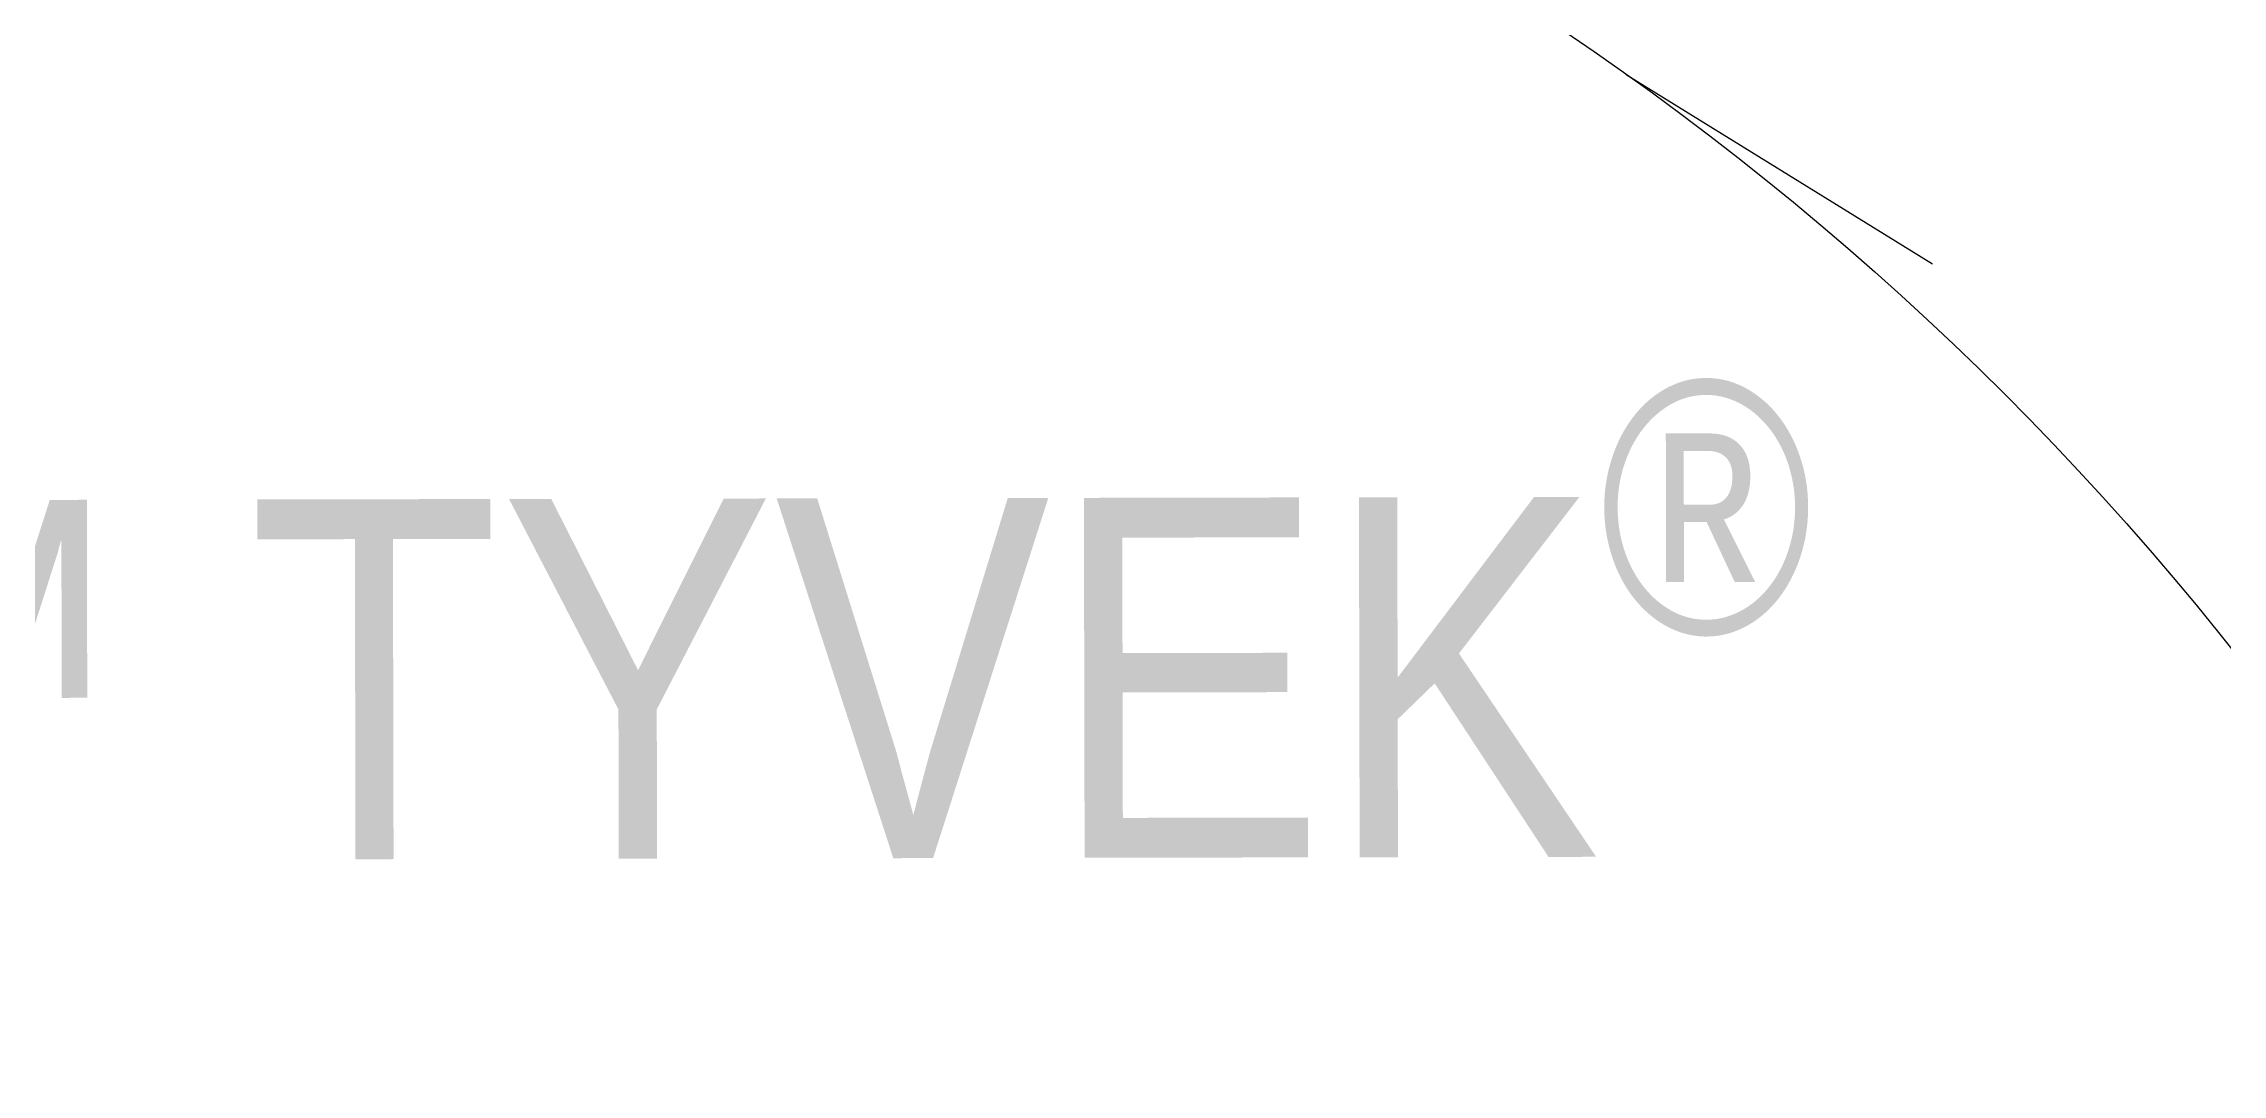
# Model space of a CAD drawing. Extents: x -1337 to 5791, y -3809 to 1769.
# Drawn here: x -814.6 to -760.1, y 548.2 to 574 of the extents above; entities that cross this region are included whole.
import ezdxf

# ---------------------------------------------------------------- set-up
doc = ezdxf.new("R2010")
doc.units = 0
doc.header["$MEASUREMENT"] = 0
doc.linetypes.add('AI-Linetype-10', pattern=[18, 9, -9])
doc.layers.add('G-ANNO-TTLB', color=7, linetype='Continuous', lineweight=0)
doc.layers.add('TYVEK', color=7, linetype='Continuous', lineweight=0)

# ---------------------------------------------------------------- blocks, each defined once
blk = doc.blocks.new('Block_313')
at = {"layer": 'TYVEK', "char_height": 0.2, "attachment_point": 7, "rotation": 0.1123}
for s, insert in [('\\C18;\\c0;\\FArial Narrow|b0|i0|c1;\\H6.299946;\\W0.999992;®', (-775.699, 559.129)), ('\\C18;\\c0;\\FArial Narrow|b0|i0|c1;\\H8.999924;\\W0.999992;DUPONT™ TYVEK', (-866.168, 553.322))]:
    blk.add_mtext(s, dxfattribs=dict(at, insert=insert))

msp = doc.modelspace()

# ---------------------------------------------------------------- hatches: boundary and pattern name
at = {"layer": 'G-ANNO-TTLB', "true_color": 0xff00ff, "transparency": 33554687}
h = msp.add_hatch(color=6, dxfattribs=at)
edge = h.paths.add_edge_path()
edge.add_spline(control_points=[(1773.018, -796.5), (1773.018, -796.5), (-1156.5, -796.5), (-1156.5, -796.5), (-1156.5, -796.5), (-1156.5, 1660.5), (-1156.5, 1660.5), (-1156.5, 1660.5), (1773.018, 1660.5), (1773.018, 1660.5), (1773.018, 1660.5), (1773.018, -796.5), (1773.018, -796.5)], knot_values=[0, 0, 0, 0, 1, 1, 1, 2, 2, 2, 3, 3, 3, 4, 4, 4, 4], degree=3, periodic=0)
edge = h.paths.add_edge_path()
edge.add_spline(control_points=[(-1147.5, 1651.5), (-1147.5, 1651.5), (-1147.5, -787.5), (-1147.5, -787.5), (-1147.5, -787.5), (1764.018, -787.5), (1764.018, -787.5), (1764.018, -787.5), (1764.018, 1651.5), (1764.018, 1651.5), (1764.018, 1651.5), (-1147.5, 1651.5), (-1147.5, 1651.5)], knot_values=[0, 0, 0, 0, 1, 1, 1, 2, 2, 2, 3, 3, 3, 4, 4, 4, 4], degree=3, periodic=0)
edge.add_line((-1147.5, 1651.5), (-1147.5, 1651.5))

# ---------------------------------------------------------------- linework, layer by layer
at = {"layer": 'G-ANNO-TTLB'}
for points in [[(1773.018, -796.5), (1773.018, -796.5), (-1156.5, -796.5), (-1156.5, -796.5), (-1156.5, -796.5), (-1156.5, 1660.5), (-1156.5, 1660.5), (-1156.5, 1660.5), (1773.018, 1660.5), (1773.018, 1660.5), (1773.018, 1660.5), (1773.018, -796.5), (1773.018, -796.5)], [(-1147.5, 1651.5), (-1147.5, 1651.5), (-1147.5, -787.5), (-1147.5, -787.5), (-1147.5, -787.5), (1764.018, -787.5), (1764.018, -787.5), (1764.018, -787.5), (1764.018, 1651.5), (1764.018, 1651.5), (1764.018, 1651.5), (-1147.5, 1651.5), (-1147.5, 1651.5)]]:
    msp.add_open_spline(points, degree=3, knots=[0, 0, 0, 0, 1, 1, 1, 2, 2, 2, 3, 3, 3, 4, 4, 4, 4], dxfattribs=at)
at = {"layer": 'TYVEK', "color": 18, "linetype": 'AI-Linetype-10', "lineweight": 25, "true_color": 0x000000}
msp.add_line((-775.046, 573.191), (-603.45, 467.057), dxfattribs=at)
at = {"layer": 'TYVEK', "color": 18, "lineweight": 25, "true_color": 0x000000}
msp.add_circle((-818.096, 512.701), 74.245, dxfattribs=at)

# ---------------------------------------------------------------- block references
at = {"layer": 'TYVEK'}
msp.add_blockref('Block_313', (0, 0), dxfattribs=at)

doc.saveas('drawing.dxf')
